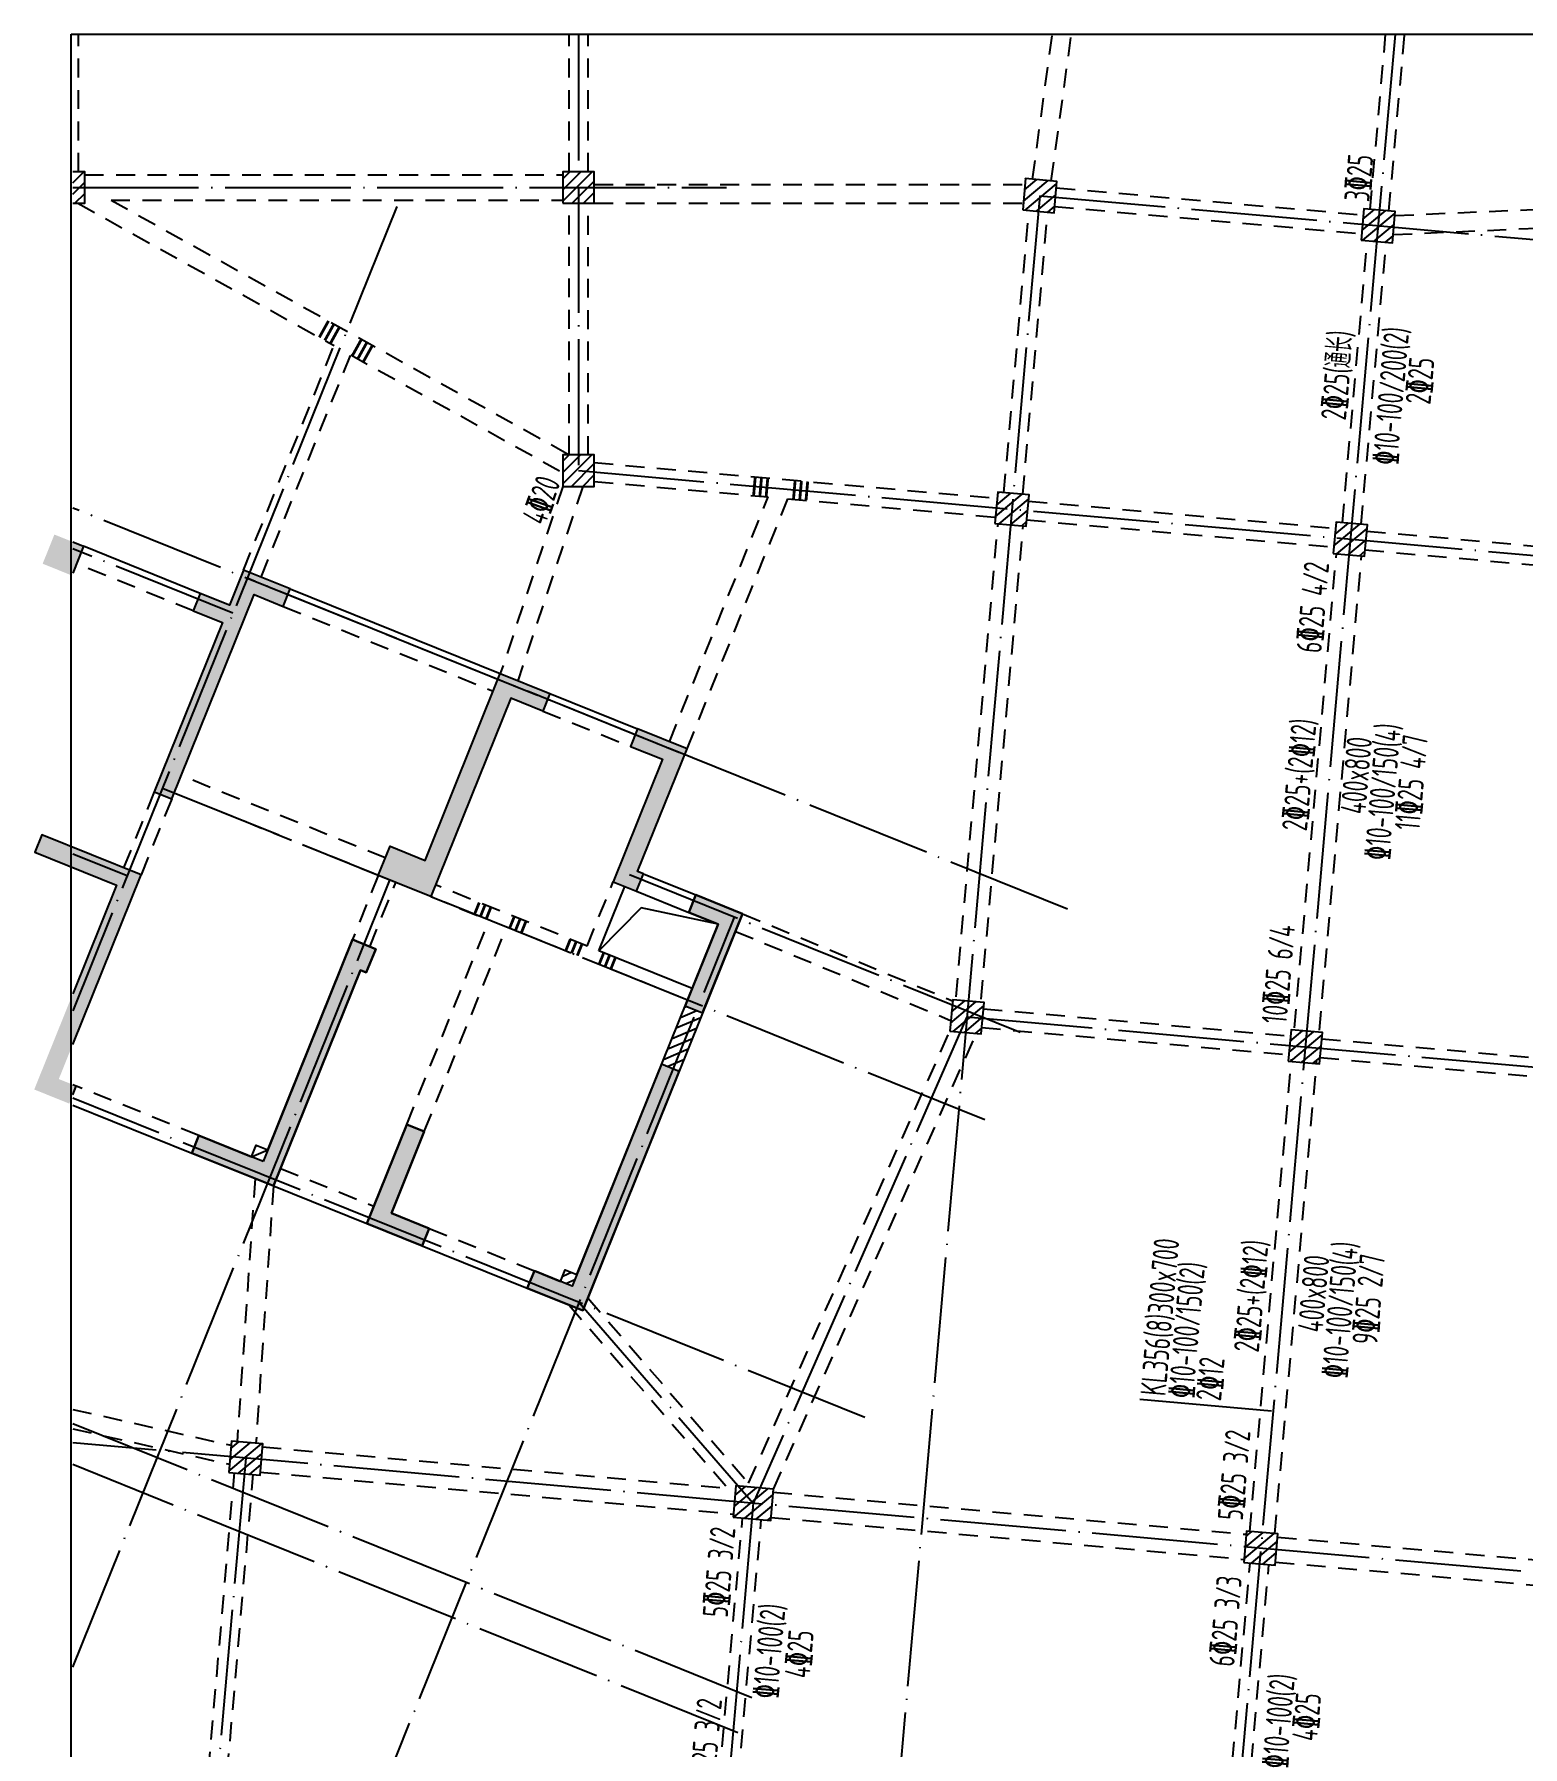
# Model space of a CAD drawing. Header units: millimetres. Extents: x 64473 to 386235, y 427387 to 703525.
# Drawn here: x 64473 to 88134, y 451063 to 478279 of the extents above; entities that cross this region are included whole.
import ezdxf

# ---------------------------------------------------------------- set-up
doc = ezdxf.new("R2010")
doc.units = ezdxf.units.MM
doc.header["$LTSCALE"] = 100
doc.linetypes.add('3', pattern=[5, 3, -2])
doc.linetypes.add('DOTE', pattern=[2.42, 2, -0.2, 0.02, -0.2])
for name, color, linetype in [('B-开洞', 7, 'Continuous'), ('COLU', 7, 'Continuous'), ('colu-1层', 6, 'Continuous'), ('colu-主楼', 7, 'Continuous'), ('h填实-1层', 254, 'Continuous'), ('h斜线-1层', 7, 'Continuous'), ('h斜线-柱', 7, 'Continuous'), ('L-dote', 253, 'DOTE'), ('L-箍筋', 1, 'Continuous'), ('wall-主楼', 2, 'Continuous'), ('垂直标注', 31, 'Continuous'), ('垂直钢筋', 27, 'Continuous'), ('层12000', 54, 'Continuous'), ('梁', 4, 'Continuous'), ('梁虚线', 4, '3')]:
    doc.layers.add(name, color=color, linetype=linetype)
doc.styles.get("Standard").update_dxf_attribs({"font": 'tssdeng.shx', "width": 0.7, "bigfont": 'tssdchn.shx'})
pattern_1 = [(45, (-659548.43, -374800.4), (-89.802561, 89.802561), [])]
pattern_2 = [(39.931646, (-659548.43, -374800.4), (-81.517904, 97.384965), [])]
pattern_3 = [(23.04538, (-303325.48, 58222.05), (-49.71543, 116.864777), [])]

msp = doc.modelspace()

# ---------------------------------------------------------------- hatches: boundary and pattern name
at = {"layer": 'h填实-1层'}
for points in [[(64793.4, 470327.8), (65257.1, 470140.9), (65070.2, 469677.2), (64606.4, 469864.1)], [(67966.2, 469372.3), (68429.9, 469185.4), (68542.1, 469463.6), (67800.1, 469762.7), (67575.8, 469206.2), (67112.1, 469393.2), (66999.9, 469114.9), (67463.6, 468928), (66379.4, 466238.3), (66657.6, 466126.1)], [(72557.2, 467521.6), (72047.1, 467727.3), (70775.9, 464573.8), (69941.2, 464910.3), (70128.2, 465374), (70684.6, 465149.7), (71881, 468117.7), (72669.4, 467799.9)], [(73948.4, 466960.8), (74458.6, 466755.2), (73673.4, 464807.5), (74044.4, 464657.9), (74156.6, 464936.2), (74063.8, 464973.6), (74849, 466921.3), (74060.6, 467239.1)], [(65141.3, 461562), (64863.1, 461674.2), (66171.6, 464920.4), (64594.9, 465556), (64482.7, 465277.7), (65781.2, 464754.3), (64472.7, 461508.1), (65029.1, 461283.8)], [(75342.9, 464134.5), (74819.5, 462836), (75097.7, 462723.9), (75733.3, 464300.6), (74991.3, 464599.7), (74879.2, 464321.4)], [(68109.2, 460365.7), (67089, 460776.9), (66976.9, 460498.7), (68275.3, 459975.2), (69658.7, 463406.9), (69751.4, 463369.5), (69901, 463740.5), (69530, 463890.1)], [(74445.6, 461908.6), (73024.9, 458384.1), (72422, 458627.2), (72309.9, 458348.9), (73191, 457993.7), (74723.8, 461796.4)], [(70394.9, 460953.8), (69759.3, 459377.1), (70640.4, 459021.9), (70752.6, 459300.1), (70149.7, 459543.1), (70673.1, 460841.6)]]:
    msp.add_hatch(color=256, dxfattribs=at).paths.add_polyline_path(points)
at = {"layer": 'h斜线-1层'}
h = msp.add_hatch(dxfattribs=at)
h.set_pattern_fill('ANSI31', color=256, scale=40, angle=-21.95462, style=0)
h.set_pattern_definition(pattern_3)
h.paths.add_polyline_path([(75097.7, 462723.9), (74819.5, 462836), (74445.6, 461908.6), (74723.8, 461796.4)])
h = msp.add_hatch(dxfattribs=at)
h.set_pattern_fill('ANSI31', color=256, scale=40, angle=-21.95462, style=0)
h.set_pattern_definition(pattern_3)
h.paths.add_polyline_path([(68184, 460551.1), (67998.5, 460625.9), (67923.7, 460440.4), (68109.2, 460365.7)])
h = msp.add_hatch(dxfattribs=at)
h.set_pattern_fill('ANSI31', color=256, scale=40, angle=-21.95462, style=0)
h.set_pattern_definition(pattern_3)
h.paths.add_polyline_path([(73099.7, 458569.6), (72914.2, 458644.4), (72839.4, 458458.9), (73024.9, 458384.1)])
at = {"layer": 'h斜线-柱'}
h = msp.add_hatch(dxfattribs=at)
h.set_pattern_fill('ANSI31', color=256, scale=40, style=0)
h.set_pattern_definition(pattern_1)
edge = h.paths.add_edge_path()
edge.add_line((65085, 475591.8), (65275.4, 475591.8))
edge.add_line((65275.4, 475591.8), (65275.4, 476091.8))
edge.add_line((65275.4, 476091.8), (65085, 476091.8))
h = msp.add_hatch(dxfattribs=at)
h.set_pattern_fill('ANSI31', color=256, scale=40, style=0)
h.set_pattern_definition(pattern_1)
h.paths.add_polyline_path([(72875.4, 475591.8), (73375.4, 475591.8), (73375.4, 476091.8), (72875.4, 476091.8)])
h = msp.add_hatch(dxfattribs=at)
h.set_pattern_fill('ANSI31', color=256, scale=40, angle=-5.06835, style=0)
h.set_pattern_definition(pattern_2)
h.paths.add_polyline_path([(80185.1, 475485.6), (80683.1, 475441.4), (80727.3, 475939.4), (80229.3, 475983.6)])
h = msp.add_hatch(dxfattribs=at)
h.set_pattern_fill('ANSI31', color=256, scale=40, angle=-5.06835, style=0)
h.set_pattern_definition(pattern_2)
h.paths.add_polyline_path([(85564, 475008.5), (86062, 474964.3), (86106.2, 475462.4), (85608.1, 475506.5)])
h = msp.add_hatch(dxfattribs=at)
h.set_pattern_fill('ANSI31', color=256, scale=40, style=0)
h.set_pattern_definition(pattern_1)
h.paths.add_polyline_path([(72875.4, 471093), (73375.4, 471093), (73375.4, 471593), (72875.4, 471593)])
h = msp.add_hatch(dxfattribs=at)
h.set_pattern_fill('ANSI31', color=256, scale=40, angle=-5.06835, style=0)
h.set_pattern_definition(pattern_2)
h.paths.add_polyline_path([(79743.4, 470505.1), (80241.4, 470460.9), (80285.6, 470959), (79787.5, 471003.1)])
h = msp.add_hatch(dxfattribs=at)
h.set_pattern_fill('ANSI31', color=256, scale=40, angle=-5.06835, style=0)
h.set_pattern_definition(pattern_2)
h.paths.add_polyline_path([(85122.3, 470028), (85620.3, 469983.9), (85664.5, 470481.9), (85166.4, 470526.1)])
h = msp.add_hatch(dxfattribs=at)
h.set_pattern_fill('ANSI31', color=256, scale=40, angle=-5.06835, style=0)
h.set_pattern_definition(pattern_2)
h.paths.add_polyline_path([(79027.8, 462436.8), (79525.8, 462392.6), (79570, 462890.6), (79071.9, 462934.8)])
h = msp.add_hatch(dxfattribs=at)
h.set_pattern_fill('ANSI31', color=256, scale=40, angle=-5.06835, style=0)
h.set_pattern_definition(pattern_2)
h.paths.add_polyline_path([(84406.7, 461959.7), (84904.7, 461915.5), (84948.9, 462413.6), (84450.8, 462457.8)])
h = msp.add_hatch(dxfattribs=at)
h.set_pattern_fill('ANSI31', color=256, scale=40, angle=-5.06835, style=0)
h.set_pattern_definition(pattern_2)
h.paths.add_polyline_path([(67563.3, 455422.2), (68061.3, 455378), (68105.5, 455876), (67607.4, 455920.2)])
h = msp.add_hatch(dxfattribs=at)
h.set_pattern_fill('ANSI31', color=256, scale=40, angle=-5.06835, style=0)
h.set_pattern_definition(pattern_2)
h.paths.add_polyline_path([(75581.8, 454711), (76179.4, 454658), (76223.6, 455156), (75625.9, 455209)])
h = msp.add_hatch(dxfattribs=at)
h.set_pattern_fill('ANSI31', color=256, scale=40, angle=-5.06835, style=0)
h.set_pattern_definition(pattern_2)
h.paths.add_polyline_path([(83699.9, 453991), (84198, 453946.8), (84242.1, 454444.9), (83744.1, 454489)])

# ---------------------------------------------------------------- linework, layer by layer
at = {"layer": 'B-开洞'}
msp.add_lwpolyline([(75342.9, 464134.5), (74118.6, 464394.9), (73447.7, 463712.5)], dxfattribs=at)
at = {"layer": 'COLU'}
msp.add_lwpolyline([(65085, 475591.8), (65275.4, 475591.8), (65275.4, 476091.8), (65085, 476091.8)], dxfattribs=at)
for points in [[(72875.4, 475591.8), (73375.4, 475591.8), (73375.4, 476091.8), (72875.4, 476091.8)], [(80185.1, 475485.6), (80683.1, 475441.4), (80727.3, 475939.4), (80229.3, 475983.6)], [(85564, 475008.5), (86062, 474964.3), (86106.2, 475462.4), (85608.1, 475506.5)], [(72875.4, 471093), (73375.4, 471093), (73375.4, 471593), (72875.4, 471593)], [(79743.4, 470505.1), (80241.4, 470460.9), (80285.6, 470959), (79787.5, 471003.1)], [(85122.3, 470028), (85620.3, 469983.9), (85664.5, 470481.9), (85166.4, 470526.1)], [(79027.8, 462436.8), (79525.8, 462392.6), (79570, 462890.6), (79071.9, 462934.8)], [(84406.7, 461959.7), (84904.7, 461915.5), (84948.9, 462413.6), (84450.8, 462457.8)], [(67563.3, 455422.2), (68061.3, 455378), (68105.5, 455876), (67607.4, 455920.2)], [(75581.8, 454711), (76179.4, 454658), (76223.6, 455156), (75625.9, 455209)], [(83699.9, 453991), (84198, 453946.8), (84242.1, 454444.9), (83744.1, 454489)]]:
    msp.add_lwpolyline(points, close=True, dxfattribs=at)
at = {"layer": 'colu-1层'}
for points in [[(65085, 470210.3), (65257.1, 470140.9), (65085, 469713.8)], [(65085, 461422.2), (65141.3, 461562), (65085, 461584.8)]]:
    msp.add_lwpolyline(points, dxfattribs=at)
for points in [[(67966.2, 469372.3), (68429.9, 469185.4), (68542.1, 469463.6), (67800.1, 469762.7), (67575.8, 469206.2), (67112.1, 469393.2), (66999.9, 469114.9), (67463.6, 468928), (66379.4, 466238.3), (66657.6, 466126.1)], [(72557.2, 467521.6), (72047.1, 467727.3), (70775.9, 464573.8), (69941.2, 464910.3), (70128.2, 465374), (70684.6, 465149.7), (71881, 468117.7), (72669.4, 467799.9)], [(73948.4, 466960.8), (74458.6, 466755.2), (73673.4, 464807.5), (74044.4, 464657.9), (74156.6, 464936.2), (74063.8, 464973.6), (74849, 466921.3), (74060.6, 467239.1)], [(75342.9, 464134.5), (74819.5, 462836), (75097.7, 462723.9), (75733.3, 464300.6), (74991.3, 464599.7), (74879.2, 464321.4)], [(68109.2, 460365.7), (67089, 460776.9), (66976.9, 460498.7), (68275.3, 459975.2), (69658.7, 463406.9), (69751.4, 463369.5), (69901, 463740.5), (69530, 463890.1)], [(74445.6, 461908.6), (73024.9, 458384.1), (72422, 458627.2), (72309.9, 458348.9), (73191, 457993.7), (74723.8, 461796.4)], [(70394.9, 460953.8), (69759.3, 459377.1), (70640.4, 459021.9), (70752.6, 459300.1), (70149.7, 459543.1), (70673.1, 460841.6)]]:
    msp.add_lwpolyline(points, close=True, dxfattribs=at)
at = {"layer": 'colu-主楼'}
msp.add_lwpolyline([(65085, 470210.3), (65257.1, 470140.9), (65085, 469713.8)], dxfattribs=at)
at = {"layer": 'L-dote', "ltscale": 10}
for p, q in [((73125.4, 478272.9), (73125.4, 471343)), ((86104.5, 478272.9), (82188.1, 434115.4)), ((65085, 475841.8), (75476.6, 475841.8)), ((70237.1, 475540.7), (65085, 462759.6)), ((80456.2, 475712.5), (76809.2, 434592.5)), ((80456.2, 475712.5), (101315.1, 473862.5)), ((73125.4, 471343), (100873.3, 468882)), ((80899.2, 464374.6), (65085, 470749.4)), ((67631.2, 469076.1), (65085, 470102.5)), ((74718.8, 466865.9), (67855.5, 469632.6)), ((79582.2, 461024), (66509.5, 466293.6)), ((65948.7, 464902.4), (65085, 465250.6)), ((80143, 462415.2), (73933.7, 464918.2)), ((65085, 452328.2), (70126.7, 464835.5)), ((68787.1, 447336.2), (75603.2, 464245.2)), ((79298.9, 462663.7), (75902.7, 454933.5)), ((79298.9, 462663.7), (107387.6, 460172.5)), ((77675.5, 456293.8), (65085, 461369.1)), ((73135.6, 458123.9), (75902.7, 454933.5)), ((75880.9, 451841.9), (65085, 456193.8)), ((107387.6, 452141.1), (65085, 455893)), ((67834.4, 455649.1), (66051.4, 435546.6)), ((75656.6, 451285.4), (65085, 455546.9)), ((75902.7, 454933.5), (74119.8, 434831))]:
    msp.add_line(p, q, dxfattribs=at)
at = {"layer": 'L-箍筋', "const_width": 44.9}
for points in [[(69149.7, 473722.7), (69004.1, 473460.4)], [(69237.1, 473674.1), (69091.5, 473411.9)], [(69324.6, 473625.6), (69178.9, 473363.3)], [(69674.3, 473431.4), (69528.6, 473169.1)], [(69761.7, 473382.8), (69616, 473120.5)], [(69849.1, 473334.3), (69703.4, 473072)], [(75933.8, 471244.5), (75907.3, 470945.7)], [(76033.4, 471235.7), (76006.9, 470936.9)], [(76133, 471226.9), (76106.5, 470928)], [(76568, 471188.3), (76541.5, 470889.5)], [(76667.6, 471179.5), (76641.1, 470880.6)], [(76767.2, 471170.6), (76740.7, 470871.8)], [(71546.3, 464478.9), (71471.6, 464293.4)], [(71639.1, 464441.5), (71564.3, 464256)], [(71731.8, 464404.1), (71657.1, 464218.6)], [(72102.8, 464254.6), (72028.1, 464069.1)], [(72195.6, 464217.2), (72120.8, 464031.7)], [(72288.3, 464179.8), (72213.6, 463994.3)], [(72994.8, 463895), (72920, 463709.5)], [(73087.6, 463857.6), (73012.8, 463672.1)], [(73180.3, 463820.2), (73105.5, 463634.8)], [(73526.1, 463680.8), (73451.3, 463495.4)], [(73618.8, 463643.5), (73544.1, 463458)], [(73711.6, 463606.1), (73636.8, 463420.6)]]:
    msp.add_lwpolyline(points, dxfattribs=at)
at = {"layer": 'wall-主楼', "elevation": 0}
for points in [[(67463.6, 468928), (66379.4, 466238.3), (66657.6, 466126.1), (67966.2, 469372.3), (68429.9, 469185.4), (68542.1, 469463.6), (67800.1, 469762.7), (67575.8, 469206.2), (67112.1, 469393.1), (66999.9, 469114.9)], [(74879.2, 464321.4), (74991.3, 464599.7), (75733.3, 464300.6), (73191, 457993.7), (72309.9, 458348.9), (72422, 458627.1), (72839.4, 458458.9), (72914.2, 458644.4), (73099.7, 458569.6), (75342.9, 464134.5)]]:
    msp.add_lwpolyline(points, close=True, dxfattribs=at)
at = {"layer": 'wall-主楼'}
for points in [[(72557.2, 467521.6), (72047.1, 467727.3), (70775.9, 464573.8), (69941.2, 464910.3), (70128.2, 465374), (70684.6, 465149.7), (71881, 468117.7), (72669.4, 467799.9)], [(74060.6, 467239.1), (73948.4, 466960.8), (74458.6, 466755.2), (73673.4, 464807.5), (74044.4, 464657.9), (74156.6, 464936.2), (74063.8, 464973.6), (74849, 466921.3)], [(70394.9, 460953.8), (70673.1, 460841.6), (70149.7, 459543.1), (70752.6, 459300.1), (70640.4, 459021.9), (69759.3, 459377.1)]]:
    msp.add_lwpolyline(points, close=True, dxfattribs=at)
at = {"layer": 'wall-主楼', "elevation": 0}
for points in [[(65085, 462224.7), (66171.6, 464920.4), (64594.9, 465556), (64482.7, 465277.7), (65781.2, 464754.3), (65085, 463027.1)], [(69900.9, 463740.5), (69751.4, 463369.5), (69658.7, 463406.9), (68275.3, 459975.2), (66976.9, 460498.7), (67089, 460776.9), (67923.7, 460440.4), (67998.5, 460625.9), (68184, 460551.1), (69530, 463890.1), (69900.9, 463740.5)], [(65085, 461422.2), (65141.3, 461562), (65085, 461584.8)]]:
    msp.add_lwpolyline(points, dxfattribs=at)
at = {"layer": '垂直标注'}
msp.add_line((84140.7, 456396.4), (82048.1, 456582), dxfattribs=at)
at = {"layer": '层12000', "color": 254}
msp.add_lwpolyline([(65058.5, 478278.6), (107387.9, 478278.6), (107387.9, 430253.3), (65058.5, 430253.3)], close=True, dxfattribs=at)
at = {"layer": '梁'}
for p, q in [((67112.1, 469393.1), (65257.2, 470140.9)), ((68542.1, 469463.6), (71881, 468117.7)), ((72669.4, 467799.9), (74060.6, 467239.1)), ((74156.6, 464936.2), (74991.3, 464599.7)), ((73447.7, 463712.5), (73858.9, 464732.7)), ((74044.4, 464657.9), (74879.2, 464321.4)), ((74931.6, 463114.3), (73447.7, 463712.5)), ((65085, 461261.3), (66976.9, 460498.7)), ((68275.3, 459975.2), (69759.3, 459377.1)), ((70640.4, 459021.9), (72309.9, 458348.9))]:
    msp.add_line(p, q, dxfattribs=at)
at = {"layer": '梁虚线'}
for p, q in [((65175.4, 476091.8), (65175.4, 478272.9)), ((72975.4, 476091.8), (72975.4, 478272.9)), ((73275.4, 476091.8), (73275.4, 478272.9)), ((80340.5, 475973.6), (80654.7, 478272.9)), ((80639.7, 475947.4), (80957.4, 478272.9)), ((85707.7, 475497.5), (85953.9, 478272.9)), ((86006.6, 475471.4), (86255.1, 478272.9)), ((65275.4, 476041.8), (72875.4, 476041.8)), ((73375.4, 475891.8), (80221.1, 475891.8)), ((80718.3, 475839.8), (85599.1, 475406.9)), ((65166.6, 475591.8), (69238.3, 473330.3)), ((65694.4, 475641.8), (72984.2, 471593)), ((65694.4, 475641.8), (72875.4, 475641.8)), ((72975.4, 471597.9), (72975.4, 475591.8)), ((73275.4, 471593), (73275.4, 475591.8)), ((73375.4, 475591.8), (80194.5, 475591.8)), ((79887.1, 470994.1), (80284.7, 475476.5)), ((80692.1, 475541), (85573, 475108.1)), ((86100.2, 475397.3), (91593.3, 475639.6)), ((80186, 470968), (80583.5, 475450.4)), ((86073.8, 475095.8), (91566.6, 475338.2)), ((85266, 470517.1), (85663.6, 474999.5)), ((85564.9, 470490.9), (85962.4, 474973.3)), ((67800.1, 469762.7), (69238.3, 473330.3)), ((68078.4, 469650.5), (69502.6, 473183.6)), ((69502.6, 473183.6), (72875.4, 471310.3)), ((73375.4, 471471.5), (79778.5, 470903.6)), ((73375.4, 471170.3), (76139.5, 470925.1)), ((72875.4, 471093), (71881, 468117.7)), ((73191.7, 471093), (72159.8, 468005.3)), ((74570.7, 467033.4), (76139.5, 470925.1)), ((74849, 466921.3), (76451.8, 470897.4)), ((76451.8, 470897.4), (79752.4, 470604.7)), ((80276.6, 470859.4), (85157.4, 470426.5)), ((79126.1, 462980), (79793.1, 470500.4)), ((79524.6, 462945.1), (80191.6, 470465.6)), ((80250.4, 470560.5), (85131.3, 470127.6)), ((85655.5, 470382.3), (91133.9, 469896.4)), ((84503.6, 462487), (85172, 470023.4)), ((85629.3, 470083.5), (91107.8, 469597.6)), ((66999.9, 469114.9, 0), (65144.9, 469862.6)), ((84902.1, 462452.2), (85570.5, 469988.5)), ((68429.9, 469185.4, 0), (71768.9, 467839.4)), ((72557.2, 467521.6), (73948.4, 466960.8)), ((70053.4, 465188.6), (66807.2, 466497.1)), ((66379.4, 466238.3), (65893.4, 465032.6)), ((69941.2, 464910.3), (66695, 466218.9)), ((66657.6, 466126.1, 0), (66171.6, 464920.4, 0)), ((69941.2, 464910.3), (69530, 463890.1)), ((69808.2, 463777.9, 0), (70219.5, 464798.1)), ((73262.2, 463787.2), (70850.7, 464759.3)), ((73262.2, 463787.2), (73673.4, 464807.5)), ((70775.9, 464573.8), (71703.4, 464199.9)), ((70394.9, 460953.8), (71703.4, 464199.9)), ((70673.1, 460841.6), (71981.7, 464087.8)), ((74856.9, 462928.8), (71981.7, 464087.8)), ((75733, 464299.7), (79070.2, 462918.2)), ((75620.8, 464021.5), (79038.3, 462606.7)), ((79561.2, 462791), (84442, 462358.2)), ((75827.3, 455249.4), (79027.8, 462436.8)), ((79534.7, 462492.2), (84415.5, 462059.3)), ((76223.6, 455156), (79449, 462399.4)), ((84940, 462314), (90418.5, 461828.1)), ((83793.9, 454484.4), (84459.5, 461989)), ((84192.3, 454449.5), (84857.9, 461954.1)), ((84913.5, 462015.2), (90392, 461529.3)), ((67089, 460776.9, 0), (65141.3, 461562, 0)), ((68387.5, 460253.5, 0), (69871.5, 459655.3)), ((67982.6, 460091.7), (67697.4, 455912.3)), ((68275.3, 459975.2), (67996.3, 455886.1)), ((70752.6, 459300.1), (72422, 458627.1)), ((72975.4, 458079.7), (75498.9, 455170.2)), ((73272.3, 458195.2), (75827.3, 455249.4)), ((65085, 456424.3), (67600.8, 455854.5)), ((65085, 456116.7), (67574.4, 455552.9)), ((68100.3, 455827.5), (75498.9, 455170.2)), ((67242.8, 450681.8), (67653.8, 455414.2)), ((67541.6, 450655.6), (67952.6, 455388.1)), ((68065.5, 455429), (75586.4, 454760.8)), ((76218.9, 455106.3), (83739.4, 454439.3)), ((75320.2, 450063.5), (75731.2, 454697.6)), ((75619.4, 450041.4), (76030, 454671.4)), ((76184.1, 454707.8), (83704.6, 454040.8)), ((84237.5, 454395.1), (89716, 453909.2)), ((83388.7, 449350.3), (83799.5, 453982)), ((84202.6, 453996.6), (89681.1, 453510.7)), ((83687.5, 449323.8), (84098.4, 453955.8))]:
    msp.add_line(p, q, dxfattribs=at)

# ---------------------------------------------------------------- texts
at = {"layer": '垂直标注', "color": 1, "width": 0.65}
msp.add_text('KL356(8)300x700', height=403, rotation=84.93163, dxfattribs=at).set_placement((82455.6, 456626.6))
at = {"layer": '垂直标注', "width": 0.65}
for s, height, p in [('%%13210-100/150(2)', 402, (82896.1, 456587.5)), ('2%%13212', 401, (83336.6, 456548.5))]:
    msp.add_text(s, height=height, rotation=84.93163, dxfattribs=at).set_placement(p)
at = {"layer": '垂直钢筋', "color": 0, "width": 0.65}
for s, rotation, p in [('3%%13325', 84.93166, (85693.6, 475605.3)), ('%%13210-100/200(2)', 84.93168, (86139.1, 471420.9)), ('2%%13325(通长)', 84.93168, (85321.3, 472134.3)), ('2%%13325', 84.93168, (86666.3, 472385.3)), ('4%%13320', 70.48873, (72594.7, 470456.4)), ('6%%13325 4/2', 84.93168, (84931.6, 468434.5)), ('2%%13325+(2%%13212)', 84.93166, (84701.7, 465604.7)), ('%%13210-100/150(4)', 84.93166, (86009.9, 465139.4)), ('400x800', 84.93166, (85633.4, 465875.1)), ('11%%13325 4/7', 84.93166, (86493.8, 465615.2)), ('10%%13325 6/4', 84.93166, (84379.3, 462542.2)), ('2%%13325+(2%%13212)', 84.9316, (83937.4, 457321.3)), ('%%13210-100/150(4)', 84.9316, (85330.3, 456903.4)), ('9%%13325 2/7', 84.9316, (85820, 457443.6)), ('400x800', 84.9316, (84953.9, 457639.2)), ('5%%13325 3/2', 84.9316, (83682, 454649.3))]:
    msp.add_text(s, height=400, rotation=rotation, dxfattribs=at).set_placement(p)
at = {"layer": '垂直钢筋', "color": 6, "width": 0.65}
for s, rotation, p in [('5%%13325 3/2', 84.93163, (75494.3, 453106.9)), ('6%%13325 3/3', 84.93177, (83545.1, 452326.4)), ('%%13210-100(2)', 84.93163, (76285.7, 451816.5)), ('4%%13325', 84.93163, (76798.9, 452142)), ('%%13210-100(2)', 84.93177, (84383.4, 450703.9)), ('5%%13325 3/2', 84.93163, (75281, 450382.8)), ('4%%13325', 84.93177, (84864.1, 451142.8))]:
    msp.add_text(s, height=400, rotation=rotation, dxfattribs=at).set_placement(p)

doc.saveas('drawing.dxf')
